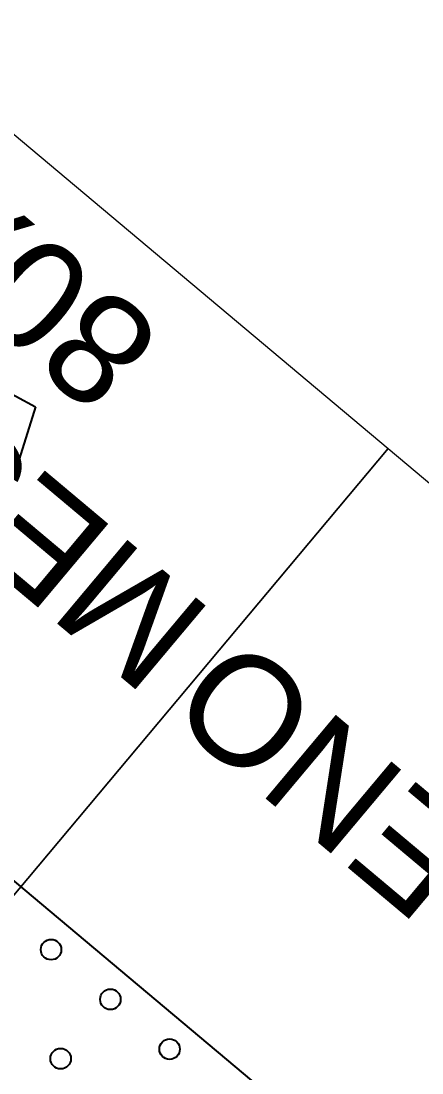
# Model space of a CAD drawing. Header units: metres. Extents: x 822482 to 822767, y 9662202 to 9662512.
# Drawn here: x 822695.37 to 822695.59, y 9662397.742 to 9662398.32 of the extents above; entities that cross this region are included whole.
import ezdxf

# ---------------------------------------------------------------- set-up
doc = ezdxf.new("R2010")
doc.units = ezdxf.units.M
doc.layers.add('ARQ_NE_EQUIPAMENTOS', color=7, linetype='Continuous')
doc.layers.add('ARQ_NE_INOX', color=7, linetype='Continuous', lineweight=0, true_color=0x0032c7)
doc.layers.add('ARQ_NE_MOBILIÁRIOS', color=251, linetype='Continuous', lineweight=0)
doc.styles.add('Arial', font='arial.ttf', dxfattribs={"height": 0.6})

# ---------------------------------------------------------------- blocks, each defined once
blk = doc.blocks.new('20006_ARQ_1400_3PV$0$IPL-001')
at = {"color": 0}
blk.add_lwpolyline([(0, 0), (1, 0), (1, -0.3699999999989814), (0, -0.3699999999989814)], close=True, dxfattribs=at)
for centre in [(0.3093149595297291, -0.01562042084697168), (0.3517966429280932, -0.01562042084697168), (0.3942783263191814, -0.01562042084697168), (0.3517966429280932, -0.05810210423805984)]:
    blk.add_circle(centre, 0.005620420848572394, dxfattribs=at)
blk = doc.blocks.new('20006_ARQ_1400_3PV$0$QF-062')
at = {"color": 0}
for p, q in [((0.03638765778214292, -0.4941281584974604), (0.00248960158751288, -0.412731224322215)), ((0.2357150223624558, -0.45262284706223), (0.03638765778214292, -0.4941281584974604))]:
    blk.add_line(p, q, dxfattribs=at)
blk = doc.blocks.new('*U385')
at = {"layer": 'ARQ_NE_INOX'}
blk.add_lwpolyline([(0.8000000000000267, -0.6999999999999659), (2.664535259100376e-14, -0.7), (0, 0), (0.8, 3.400466811953018e-14)], close=True, dxfattribs=at)
blk = doc.blocks.new('*U386')
at = {"layer": 'ARQ_NE_INOX'}
blk.add_lwpolyline([(0.9000000000000267, -0.6999999999999621), (2.664535259100376e-14, -0.7), (0, 0), (0.9, 3.781116242462139e-14)], close=True, dxfattribs=at)
blk = doc.blocks.new('A$C8f1b9c42')
at = {"layer": 'ARQ_NE_EQUIPAMENTOS', "transparency": 33554687, "rotation": 180.0000000035784}
blk.add_blockref('20006_ARQ_1400_3PV$0$IPL-001', (303.4774781856686, -240.8369953576475), dxfattribs=at)
at = {"layer": 'ARQ_NE_EQUIPAMENTOS', "transparency": 33554687}
blk.add_blockref('20006_ARQ_1400_3PV$0$QF-062', (303.3297755476087, -240.5499082291499), dxfattribs=at)
at = {"layer": 'ARQ_NE_MOBILIÁRIOS', "transparency": 33554687, "rotation": 180}
for name, p in [('*U386', (303.2030290700495, -241.1510072601959)), ('*U385', (304.0030290707946, -241.1510072611272))]:
    blk.add_blockref(name, p, dxfattribs=at)
at = {"layer": 'ARQ_NE_MOBILIÁRIOS', "transparency": 33554687, "char_height": 0.05999999999999999, "width": 0.9089349716956393, "attachment_point": 5, "rotation": 359.9999999964212, "style": 'Arial'}
for s, insert in [('MESA INOX ALTILENO\\P90x70', (302.7561207450926, -241.0409933198243)), ('MESA INOX\\P80x70', (303.4504767488688, -241.0409933198243))]:
    blk.add_mtext(s, dxfattribs=dict(at, insert=insert))

msp = doc.modelspace()

# ---------------------------------------------------------------- block references
at = {"ltscale": 10, "rotation": 140.0090103764572}
msp.add_blockref('A$C8f1b9c42', (822772.889044792, 9662018.469655523), dxfattribs=at)

doc.saveas('drawing.dxf')
